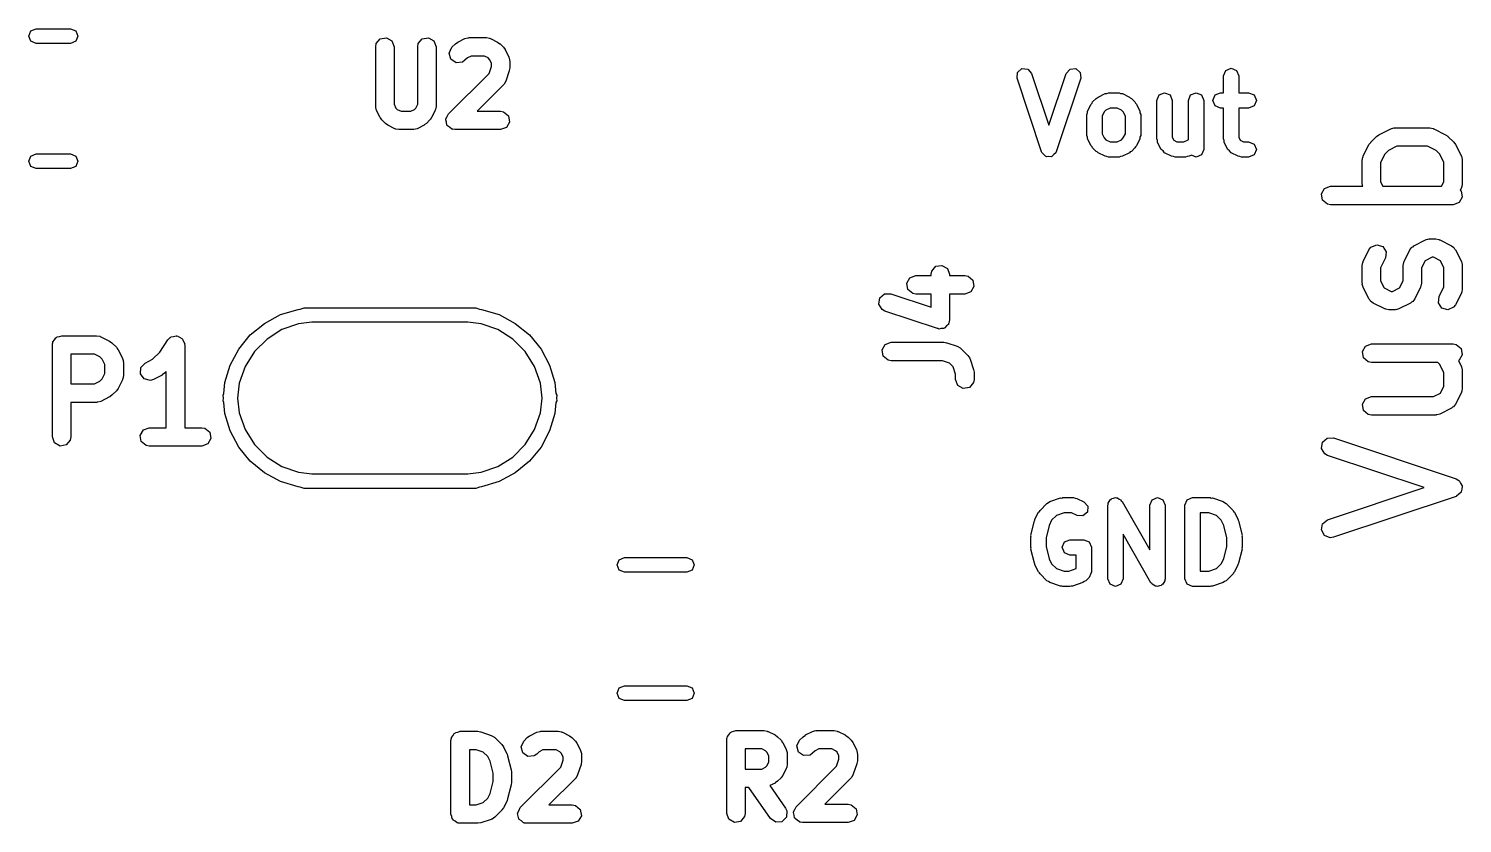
# Model space of a CAD drawing. Extents: x 83.3 to 116.7, y -117 to -83.3.
# Drawn here: x 105.04 to 116.73, y -111.05 to -104.57 of the extents above; entities that cross this region are included whole.
import ezdxf

# ---------------------------------------------------------------- set-up
doc = ezdxf.new("R2010")
doc.units = 0
doc.layers.add('BLACK', color=7, linetype='CONTINUOUS')

msp = doc.modelspace()

# ---------------------------------------------------------------- linework, layer by layer
at = {"layer": 'BLACK', "linetype": 'CONTINUOUS'}
for p, q in [((105.039, -104.629), (105.057, -104.587)), ((105.057, -104.587), (105.099, -104.569)), ((105.099, -104.569), (105.38, -104.569)), ((105.38, -104.569), (105.423, -104.587)), ((105.423, -104.587), (105.44, -104.629)), ((105.057, -104.671), (105.039, -104.629)), ((105.099, -104.689), (105.057, -104.671)), ((105.38, -104.689), (105.099, -104.689)), ((105.423, -104.671), (105.38, -104.689)), ((105.44, -104.629), (105.423, -104.671)), ((107.868, -104.717), (107.872, -104.691)), ((107.868, -105.203), (107.868, -104.717)), ((107.872, -104.691), (107.905, -104.652)), ((107.905, -104.652), (107.956, -104.643)), ((107.956, -104.643), (108, -104.669)), ((108, -104.669), (108.018, -104.717)), ((108.018, -104.717), (108.018, -105.185)), ((108.211, -104.717), (108.215, -104.691)), ((108.211, -105.185), (108.211, -104.717)), ((108.215, -104.691), (108.248, -104.652)), ((108.248, -104.652), (108.299, -104.643)), ((108.299, -104.643), (108.343, -104.669)), ((108.343, -104.669), (108.361, -104.717)), ((108.361, -104.717), (108.361, -105.203)), ((108.468, -104.768), (108.49, -104.721)), ((108.49, -104.721), (108.518, -104.693)), ((108.518, -104.693), (108.537, -104.68)), ((108.537, -104.68), (108.538, -104.679)), ((108.538, -104.679), (108.595, -104.65)), ((108.595, -104.65), (108.62, -104.643)), ((108.62, -104.643), (108.624, -104.644)), ((108.624, -104.644), (108.629, -104.642)), ((108.629, -104.642), (108.771, -104.642)), ((108.771, -104.642), (108.797, -104.647)), ((108.797, -104.647), (108.801, -104.649)), ((108.801, -104.649), (108.805, -104.65)), ((108.805, -104.65), (108.862, -104.679)), ((108.862, -104.679), (108.88, -104.692)), ((108.88, -104.692), (108.882, -104.693)), ((108.882, -104.693), (108.91, -104.721)), ((108.91, -104.721), (108.923, -104.74)), ((108.481, -104.817), (108.468, -104.768)), ((108.523, -104.847), (108.481, -104.817)), ((108.596, -104.827), (108.575, -104.842)), ((108.616, -104.807), (108.596, -104.827)), ((108.646, -104.792), (108.616, -104.807)), ((108.754, -104.792), (108.646, -104.792)), ((108.784, -104.807), (108.754, -104.792)), ((108.796, -104.819), (108.784, -104.807)), ((108.811, -104.849), (108.796, -104.819)), ((108.923, -104.74), (108.924, -104.741)), ((108.924, -104.741), (108.953, -104.798)), ((108.953, -104.798), (108.96, -104.823)), ((108.96, -104.823), (108.959, -104.827)), ((108.959, -104.827), (108.961, -104.831)), ((108.961, -104.831), (108.961, -104.889)), ((108.461, -105.264), (108.792, -104.934)), ((108.575, -104.842), (108.523, -104.847)), ((108.792, -104.934), (108.811, -104.876)), ((108.811, -104.876), (108.811, -104.849)), ((108.957, -104.912), (108.928, -104.998)), ((108.961, -104.889), (108.957, -104.911)), ((108.957, -104.911), (108.957, -104.912)), ((113.097, -104.973), (113.101, -104.926)), ((113.101, -104.926), (113.137, -104.894)), ((113.137, -104.894), (113.184, -104.898)), ((113.184, -104.898), (113.216, -104.934)), ((113.216, -104.934), (113.356, -105.356)), ((113.356, -105.356), (113.497, -104.934)), ((113.497, -104.934), (113.529, -104.898)), ((113.529, -104.898), (113.576, -104.894)), ((113.576, -104.894), (113.612, -104.926)), ((113.612, -104.926), (113.616, -104.973)), ((114.78, -104.954), (114.798, -104.909)), ((114.78, -105.091), (114.78, -104.954)), ((114.798, -104.909), (114.842, -104.891)), ((114.842, -104.891), (114.886, -104.909)), ((114.886, -104.909), (114.905, -104.954)), ((114.905, -104.954), (114.905, -105.091)), ((108.91, -105.027), (108.695, -105.242)), ((108.912, -105.023), (108.91, -105.027)), ((108.916, -105.021), (108.912, -105.023)), ((108.928, -104.998), (108.916, -105.021)), ((113.297, -105.573), (113.097, -104.973)), ((113.616, -104.973), (113.416, -105.573)), ((108.018, -105.185), (108.033, -105.216)), ((108.196, -105.216), (108.211, -105.185)), ((113.672, -105.24), (113.701, -105.183)), ((113.701, -105.183), (113.708, -105.176)), ((113.708, -105.176), (113.712, -105.166)), ((113.712, -105.166), (113.741, -105.138)), ((113.741, -105.138), (113.75, -105.134)), ((113.75, -105.134), (113.757, -105.126)), ((113.757, -105.126), (113.814, -105.098)), ((113.814, -105.098), (113.829, -105.097)), ((113.829, -105.097), (113.842, -105.091)), ((113.842, -105.091), (113.928, -105.091)), ((113.928, -105.091), (113.941, -105.097)), ((113.941, -105.097), (113.956, -105.098)), ((113.956, -105.098), (114.013, -105.126)), ((114.013, -105.126), (114.02, -105.134)), ((114.02, -105.134), (114.029, -105.138)), ((114.029, -105.138), (114.058, -105.166)), ((114.058, -105.166), (114.062, -105.176)), ((114.062, -105.176), (114.07, -105.183)), ((114.07, -105.183), (114.098, -105.24)), ((114.237, -105.154), (114.255, -105.109)), ((114.237, -105.468), (114.237, -105.154)), ((114.255, -105.109), (114.299, -105.091)), ((114.299, -105.091), (114.344, -105.109)), ((114.344, -105.109), (114.362, -105.154)), ((114.362, -105.154), (114.362, -105.453)), ((114.494, -105.154), (114.512, -105.109)), ((114.494, -105.471), (114.494, -105.154)), ((114.512, -105.109), (114.556, -105.091)), ((114.556, -105.091), (114.601, -105.109)), ((114.601, -105.109), (114.619, -105.154)), ((114.619, -105.154), (114.619, -105.554)), ((114.694, -105.154), (114.712, -105.109)), ((114.712, -105.198), (114.694, -105.154)), ((114.712, -105.109), (114.756, -105.091)), ((114.756, -105.091), (114.78, -105.091)), ((114.905, -105.091), (114.985, -105.091)), ((114.985, -105.091), (115.029, -105.109)), ((115.029, -105.109), (115.048, -105.154)), ((115.048, -105.154), (115.029, -105.198)), ((107.869, -105.207), (107.868, -105.203)), ((107.868, -105.211), (107.869, -105.207)), ((107.876, -105.236), (107.868, -105.211)), ((107.904, -105.293), (107.876, -105.236)), ((107.906, -105.295), (107.904, -105.293)), ((107.918, -105.313), (107.906, -105.295)), ((108.033, -105.216), (108.044, -105.227)), ((108.044, -105.227), (108.075, -105.242)), ((108.075, -105.242), (108.154, -105.242)), ((108.154, -105.242), (108.184, -105.227)), ((108.184, -105.227), (108.196, -105.216)), ((108.324, -105.293), (108.311, -105.311)), ((108.353, -105.236), (108.324, -105.293)), ((108.356, -105.228), (108.353, -105.232)), ((108.353, -105.232), (108.353, -105.236)), ((108.361, -105.203), (108.356, -105.228)), ((108.44, -105.304), (108.452, -105.284)), ((108.441, -105.307), (108.44, -105.304)), ((108.44, -105.311), (108.441, -105.307)), ((108.452, -105.284), (108.461, -105.264)), ((108.695, -105.242), (108.886, -105.242)), ((108.886, -105.242), (108.911, -105.247)), ((108.911, -105.247), (108.951, -105.28)), ((108.951, -105.28), (108.96, -105.33)), ((113.665, -105.268), (113.671, -105.254)), ((113.665, -105.439), (113.665, -105.268)), ((113.671, -105.254), (113.672, -105.24)), ((113.808, -105.248), (113.79, -105.283)), ((113.79, -105.283), (113.79, -105.425)), ((113.822, -105.233), (113.808, -105.248)), ((113.857, -105.216), (113.822, -105.233)), ((113.913, -105.216), (113.857, -105.216)), ((113.948, -105.233), (113.913, -105.216)), ((113.962, -105.248), (113.948, -105.233)), ((113.98, -105.283), (113.962, -105.248)), ((113.98, -105.425), (113.98, -105.283)), ((114.098, -105.24), (114.099, -105.254)), ((114.099, -105.254), (114.105, -105.268)), ((114.105, -105.268), (114.105, -105.439)), ((114.756, -105.216), (114.712, -105.198)), ((114.78, -105.216), (114.756, -105.216)), ((114.78, -105.468), (114.78, -105.216)), ((114.985, -105.216), (114.905, -105.216)), ((114.905, -105.216), (114.905, -105.453)), ((115.029, -105.198), (114.985, -105.216)), ((107.947, -105.342), (107.918, -105.313)), ((107.948, -105.342), (107.947, -105.342)), ((107.966, -105.356), (107.948, -105.342)), ((108.024, -105.384), (107.966, -105.356)), ((108.028, -105.385), (108.024, -105.384)), ((108.031, -105.388), (108.028, -105.385)), ((108.057, -105.392), (108.031, -105.388)), ((108.171, -105.392), (108.057, -105.392)), ((108.176, -105.391), (108.171, -105.392)), ((108.18, -105.392), (108.176, -105.391)), ((108.205, -105.384), (108.18, -105.392)), ((108.262, -105.356), (108.205, -105.384)), ((108.263, -105.354), (108.262, -105.356)), ((108.282, -105.342), (108.263, -105.354)), ((108.31, -105.313), (108.282, -105.342)), ((108.311, -105.311), (108.31, -105.313)), ((108.445, -105.332), (108.44, -105.311)), ((108.449, -105.355), (108.445, -105.332)), ((108.452, -105.357), (108.449, -105.355)), ((108.453, -105.36), (108.452, -105.357)), ((108.471, -105.373), (108.453, -105.36)), ((108.489, -105.388), (108.471, -105.373)), ((108.493, -105.388), (108.489, -105.388)), ((108.495, -105.39), (108.493, -105.388)), ((108.498, -105.389), (108.495, -105.39)), ((108.514, -105.392), (108.498, -105.389)), ((108.886, -105.392), (108.514, -105.392)), ((108.934, -105.375), (108.886, -105.392)), ((108.96, -105.33), (108.934, -105.375)), ((113.79, -105.425), (113.808, -105.459)), ((113.962, -105.459), (113.98, -105.425)), ((116.047, -105.433), (116.143, -105.385)), ((116.143, -105.385), (116.168, -105.378)), ((116.168, -105.378), (116.172, -105.379)), ((116.172, -105.379), (116.176, -105.377)), ((116.176, -105.377), (116.462, -105.377)), ((116.462, -105.377), (116.488, -105.382)), ((116.488, -105.382), (116.491, -105.385)), ((116.491, -105.385), (116.495, -105.385)), ((116.495, -105.385), (116.591, -105.433)), ((113.671, -105.453), (113.665, -105.439)), ((113.672, -105.467), (113.671, -105.453)), ((113.701, -105.524), (113.672, -105.467)), ((113.708, -105.531), (113.701, -105.524)), ((113.712, -105.541), (113.708, -105.531)), ((113.741, -105.569), (113.712, -105.541)), ((113.808, -105.459), (113.822, -105.474)), ((113.822, -105.474), (113.857, -105.491)), ((113.857, -105.491), (113.913, -105.491)), ((113.913, -105.491), (113.948, -105.474)), ((113.948, -105.474), (113.962, -105.459)), ((114.058, -105.541), (114.029, -105.569)), ((114.062, -105.531), (114.058, -105.541)), ((114.07, -105.524), (114.062, -105.531)), ((114.098, -105.467), (114.07, -105.524)), ((114.099, -105.453), (114.098, -105.467)), ((114.105, -105.439), (114.099, -105.453)), ((114.242, -105.481), (114.237, -105.468)), ((114.243, -105.496), (114.242, -105.481)), ((114.272, -105.553), (114.243, -105.496)), ((114.362, -105.453), (114.374, -105.478)), ((114.374, -105.478), (114.4, -105.491)), ((114.4, -105.491), (114.456, -105.491)), ((114.456, -105.491), (114.491, -105.474)), ((114.491, -105.474), (114.494, -105.471)), ((114.785, -105.481), (114.78, -105.468)), ((114.786, -105.496), (114.785, -105.481)), ((114.815, -105.553), (114.786, -105.496)), ((114.905, -105.453), (114.917, -105.478)), ((114.917, -105.478), (114.943, -105.491)), ((114.943, -105.491), (114.985, -105.491)), ((114.985, -105.491), (115.029, -105.509)), ((115.029, -105.509), (115.048, -105.554)), ((115.919, -105.609), (115.966, -105.514)), ((115.966, -105.514), (115.98, -105.496)), ((115.98, -105.495), (116.028, -105.447)), ((115.98, -105.496), (115.98, -105.495)), ((116.028, -105.447), (116.046, -105.434)), ((116.046, -105.434), (116.047, -105.433)), ((116.194, -105.527), (116.125, -105.562)), ((116.444, -105.527), (116.194, -105.527)), ((116.513, -105.562), (116.444, -105.527)), ((116.591, -105.433), (116.609, -105.446)), ((116.609, -105.446), (116.61, -105.447)), ((116.61, -105.447), (116.658, -105.495)), ((116.658, -105.495), (116.671, -105.513)), ((116.671, -105.513), (116.672, -105.514)), ((116.672, -105.514), (116.719, -105.609)), ((105.039, -105.649), (105.057, -105.607)), ((105.057, -105.691), (105.039, -105.649)), ((105.057, -105.607), (105.099, -105.589)), ((105.099, -105.589), (105.38, -105.589)), ((105.38, -105.589), (105.423, -105.607)), ((105.423, -105.607), (105.44, -105.649)), ((105.44, -105.649), (105.423, -105.691)), ((113.3, -105.577), (113.297, -105.573)), ((113.301, -105.581), (113.3, -105.577)), ((113.316, -105.594), (113.301, -105.581)), ((113.329, -105.609), (113.316, -105.594)), ((113.333, -105.61), (113.329, -105.609)), ((113.337, -105.613), (113.333, -105.61)), ((113.356, -105.611), (113.337, -105.613)), ((113.376, -105.613), (113.356, -105.611)), ((113.38, -105.61), (113.376, -105.613)), ((113.384, -105.609), (113.38, -105.61)), ((113.397, -105.594), (113.384, -105.609)), ((113.412, -105.581), (113.397, -105.594)), ((113.413, -105.577), (113.412, -105.581)), ((113.416, -105.573), (113.413, -105.577)), ((113.75, -105.573), (113.741, -105.569)), ((113.757, -105.581), (113.75, -105.573)), ((113.814, -105.609), (113.757, -105.581)), ((113.829, -105.61), (113.814, -105.609)), ((113.842, -105.616), (113.829, -105.61)), ((113.928, -105.616), (113.842, -105.616)), ((113.941, -105.61), (113.928, -105.616)), ((113.956, -105.609), (113.941, -105.61)), ((114.013, -105.581), (113.956, -105.609)), ((114.02, -105.573), (114.013, -105.581)), ((114.029, -105.569), (114.02, -105.573)), ((114.287, -105.566), (114.272, -105.553)), ((114.3, -105.581), (114.287, -105.566)), ((114.357, -105.609), (114.3, -105.581)), ((114.372, -105.61), (114.357, -105.609)), ((114.385, -105.616), (114.372, -105.61)), ((114.471, -105.616), (114.385, -105.616)), ((114.484, -105.61), (114.471, -105.616)), ((114.499, -105.609), (114.484, -105.61)), ((114.518, -105.6), (114.499, -105.609)), ((114.556, -105.616), (114.518, -105.6)), ((114.601, -105.598), (114.556, -105.616)), ((114.619, -105.554), (114.601, -105.598)), ((114.83, -105.566), (114.815, -105.553)), ((114.843, -105.581), (114.83, -105.566)), ((114.9, -105.609), (114.843, -105.581)), ((114.914, -105.61), (114.9, -105.609)), ((114.928, -105.616), (114.914, -105.61)), ((114.985, -105.616), (114.928, -105.616)), ((115.029, -105.598), (114.985, -105.616)), ((115.048, -105.554), (115.029, -105.598)), ((115.911, -105.643), (115.915, -105.617)), ((115.911, -105.833), (115.911, -105.643)), ((115.915, -105.617), (115.918, -105.614)), ((115.918, -105.614), (115.919, -105.609)), ((116.095, -105.592), (116.061, -105.661)), ((116.125, -105.562), (116.095, -105.592)), ((116.543, -105.592), (116.513, -105.562)), ((116.577, -105.661), (116.543, -105.592)), ((116.719, -105.609), (116.727, -105.634)), ((116.727, -105.634), (116.726, -105.639)), ((116.726, -105.639), (116.727, -105.643)), ((116.727, -105.643), (116.727, -105.833)), ((105.099, -105.709), (105.057, -105.691)), ((105.38, -105.709), (105.099, -105.709)), ((105.423, -105.691), (105.38, -105.709)), ((116.061, -105.661), (116.061, -105.816)), ((116.577, -105.816), (116.577, -105.661)), ((115.579, -105.916), (115.604, -105.871)), ((115.604, -105.871), (115.652, -105.854)), ((115.652, -105.854), (115.915, -105.854)), ((115.912, -105.838), (115.911, -105.833)), ((115.911, -105.842), (115.912, -105.838)), ((115.915, -105.854), (115.911, -105.842)), ((116.061, -105.816), (116.08, -105.854)), ((116.08, -105.854), (116.558, -105.854)), ((116.558, -105.854), (116.577, -105.816)), ((116.719, -105.867), (116.71, -105.885)), ((116.71, -105.885), (116.717, -105.891)), ((116.717, -105.891), (116.726, -105.942)), ((116.72, -105.862), (116.719, -105.867)), ((116.723, -105.859), (116.72, -105.862)), ((116.727, -105.833), (116.723, -105.859)), ((115.587, -105.966), (115.579, -105.916)), ((115.627, -105.999), (115.587, -105.966)), ((115.652, -106.004), (115.627, -105.999)), ((116.652, -106.004), (115.652, -106.004)), ((116.701, -105.986), (116.652, -106.004)), ((116.726, -105.942), (116.701, -105.986)), ((115.966, -106.371), (115.982, -106.35)), ((115.982, -106.35), (116.029, -106.33)), ((116.029, -106.33), (116.078, -106.345)), ((116.078, -106.345), (116.106, -106.387)), ((116.3, -106.371), (116.315, -106.35)), ((116.315, -106.35), (116.325, -106.346)), ((116.325, -106.346), (116.333, -106.338)), ((116.333, -106.338), (116.428, -106.29)), ((116.428, -106.29), (116.453, -106.283)), ((116.453, -106.283), (116.458, -106.284)), ((116.458, -106.284), (116.462, -106.282)), ((116.462, -106.282), (116.51, -106.282)), ((116.51, -106.282), (116.535, -106.287)), ((116.535, -106.287), (116.539, -106.29)), ((116.539, -106.29), (116.543, -106.29)), ((116.543, -106.29), (116.638, -106.338)), ((116.638, -106.338), (116.659, -106.353)), ((116.659, -106.353), (116.664, -106.364)), ((115.911, -106.5), (115.915, -106.474)), ((115.915, -106.474), (115.918, -106.471)), ((115.918, -106.471), (115.919, -106.466)), ((115.919, -106.466), (115.966, -106.371)), ((116.1, -106.438), (116.061, -106.518)), ((116.106, -106.387), (116.1, -106.438)), ((116.244, -106.5), (116.249, -106.474)), ((116.249, -106.474), (116.251, -106.471)), ((116.251, -106.471), (116.252, -106.466)), ((116.252, -106.466), (116.3, -106.371)), ((116.423, -106.461), (116.394, -106.518)), ((116.48, -106.432), (116.423, -106.461)), ((116.492, -106.432), (116.48, -106.432)), ((116.549, -106.461), (116.492, -106.432)), ((116.577, -106.518), (116.549, -106.461)), ((116.664, -106.364), (116.672, -106.371)), ((116.672, -106.371), (116.719, -106.466)), ((116.719, -106.466), (116.727, -106.491)), ((112.223, -106.6), (112.271, -106.582)), ((112.271, -106.582), (112.396, -106.582)), ((112.396, -106.571), (112.401, -106.546)), ((112.396, -106.582), (112.396, -106.571)), ((112.401, -106.546), (112.434, -106.506)), ((112.434, -106.506), (112.484, -106.498)), ((112.484, -106.498), (112.529, -106.523)), ((112.529, -106.523), (112.546, -106.571)), ((112.546, -106.571), (112.546, -106.582)), ((112.546, -106.582), (112.671, -106.582)), ((112.671, -106.582), (112.697, -106.587)), ((112.697, -106.587), (112.736, -106.62)), ((115.911, -106.643), (115.911, -106.5)), ((116.061, -106.518), (116.061, -106.625)), ((116.244, -106.625), (116.244, -106.5)), ((116.394, -106.518), (116.394, -106.643)), ((116.577, -106.673), (116.577, -106.518)), ((116.727, -106.491), (116.726, -106.496)), ((116.726, -106.496), (116.727, -106.5)), ((116.727, -106.5), (116.727, -106.69)), ((112.198, -106.644), (112.223, -106.6)), ((112.206, -106.695), (112.198, -106.644)), ((112.246, -106.728), (112.206, -106.695)), ((112.745, -106.67), (112.72, -106.715)), ((112.736, -106.62), (112.745, -106.67)), ((115.912, -106.647), (115.911, -106.643)), ((115.911, -106.651), (115.912, -106.647)), ((115.919, -106.676), (115.911, -106.651)), ((115.966, -106.772), (115.919, -106.676)), ((116.061, -106.625), (116.089, -106.682)), ((116.089, -106.682), (116.146, -106.711)), ((116.146, -106.711), (116.158, -106.711)), ((116.158, -106.711), (116.216, -106.682)), ((116.216, -106.682), (116.244, -106.625)), ((116.386, -106.676), (116.339, -106.772)), ((116.387, -106.672), (116.386, -106.676)), ((116.39, -106.669), (116.387, -106.672)), ((116.394, -106.643), (116.39, -106.669)), ((116.538, -106.752), (116.577, -106.673)), ((116.727, -106.69), (116.723, -106.716)), ((111.969, -106.815), (111.977, -106.764)), ((111.996, -106.859), (111.969, -106.815)), ((111.977, -106.764), (112.015, -106.73)), ((112.015, -106.73), (112.067, -106.729)), ((112.067, -106.729), (112.396, -106.839)), ((112.271, -106.732), (112.246, -106.728)), ((112.396, -106.732), (112.271, -106.732)), ((112.396, -106.839), (112.396, -106.732)), ((112.671, -106.732), (112.546, -106.732)), ((112.546, -106.732), (112.546, -106.943)), ((112.72, -106.715), (112.671, -106.732)), ((115.974, -106.779), (115.966, -106.772)), ((115.979, -106.79), (115.974, -106.779)), ((116, -106.805), (115.979, -106.79)), ((116.095, -106.853), (116, -106.805)), ((116.305, -106.805), (116.21, -106.853)), ((116.313, -106.797), (116.305, -106.805)), ((116.323, -106.793), (116.313, -106.797)), ((116.339, -106.772), (116.323, -106.793)), ((116.532, -106.803), (116.538, -106.752)), ((116.56, -106.846), (116.532, -106.803)), ((116.672, -106.819), (116.656, -106.84)), ((116.719, -106.724), (116.672, -106.819)), ((116.72, -106.72), (116.719, -106.724)), ((116.723, -106.716), (116.72, -106.72)), ((106.961, -106.971), (107.093, -106.9)), ((107.093, -106.9), (107.235, -106.857)), ((107.235, -106.857), (107.252, -106.855)), ((107.252, -106.855), (107.284, -106.843)), ((107.284, -106.843), (108.684, -106.843)), ((108.684, -106.843), (108.715, -106.855)), ((108.715, -106.855), (108.732, -106.857)), ((108.732, -106.857), (108.874, -106.9)), ((108.874, -106.9), (109.006, -106.971)), ((112.019, -106.871), (111.996, -106.859)), ((112.448, -107.014), (112.019, -106.871)), ((112.546, -106.943), (112.542, -106.969)), ((116.099, -106.853), (116.095, -106.853)), ((116.103, -106.856), (116.099, -106.853)), ((116.129, -106.861), (116.103, -106.856)), ((116.176, -106.861), (116.129, -106.861)), ((116.18, -106.859), (116.176, -106.861)), ((116.185, -106.86), (116.18, -106.859)), ((116.21, -106.853), (116.185, -106.86)), ((116.609, -106.861), (116.56, -106.846)), ((116.656, -106.84), (116.609, -106.861)), ((106.846, -107.065), (106.961, -106.971)), ((107.104, -107.022), (106.982, -107.099)), ((107.24, -106.975), (107.104, -107.022)), ((107.348, -106.962), (107.24, -106.975)), ((108.62, -106.962), (107.348, -106.962)), ((108.727, -106.975), (108.62, -106.962)), ((108.863, -107.022), (108.727, -106.975)), ((108.985, -107.099), (108.863, -107.022)), ((109.006, -106.971), (109.121, -107.065)), ((112.453, -107.014), (112.448, -107.014)), ((112.458, -107.017), (112.453, -107.014)), ((112.479, -107.013), (112.458, -107.017)), ((112.499, -107.013), (112.479, -107.013)), ((112.503, -107.009), (112.499, -107.013)), ((112.509, -107.008), (112.503, -107.009)), ((112.522, -106.992), (112.509, -107.008)), ((112.537, -106.979), (112.522, -106.992)), ((112.538, -106.973), (112.537, -106.979)), ((112.542, -106.969), (112.538, -106.973)), ((105.233, -107.147), (105.234, -107.137)), ((105.233, -107.897), (105.233, -107.147)), ((105.234, -107.134), (105.236, -107.131)), ((105.234, -107.137), (105.234, -107.134)), ((105.236, -107.131), (105.237, -107.121)), ((105.237, -107.121), (105.25, -107.106)), ((105.25, -107.106), (105.26, -107.089)), ((105.26, -107.089), (105.266, -107.087)), ((105.266, -107.087), (105.27, -107.082)), ((105.27, -107.082), (105.289, -107.078)), ((105.289, -107.078), (105.308, -107.072)), ((105.308, -107.072), (105.593, -107.072)), ((105.593, -107.072), (105.619, -107.076)), ((105.619, -107.076), (105.623, -107.079)), ((105.623, -107.079), (105.627, -107.08)), ((105.627, -107.08), (105.698, -107.115)), ((105.698, -107.115), (105.716, -107.129)), ((105.716, -107.129), (105.718, -107.129)), ((105.718, -107.129), (105.754, -107.165)), ((105.754, -107.165), (105.767, -107.184)), ((106.107, -107.206), (106.174, -107.105)), ((106.174, -107.105), (106.192, -107.086)), ((106.192, -107.086), (106.196, -107.085)), ((106.196, -107.085), (106.199, -107.082)), ((106.199, -107.082), (106.22, -107.078)), ((106.22, -107.078), (106.241, -107.072)), ((106.241, -107.072), (106.245, -107.074)), ((106.245, -107.074), (106.249, -107.073)), ((106.249, -107.073), (106.268, -107.084)), ((106.268, -107.084), (106.288, -107.093)), ((106.288, -107.093), (106.29, -107.096)), ((106.29, -107.096), (106.294, -107.099)), ((106.294, -107.099), (106.301, -107.119)), ((106.301, -107.119), (106.311, -107.139)), ((106.311, -107.139), (106.31, -107.143)), ((106.31, -107.143), (106.311, -107.147)), ((106.311, -107.147), (106.311, -107.822)), ((106.752, -107.18), (106.846, -107.065)), ((106.982, -107.099), (106.88, -107.201)), ((109.087, -107.201), (108.985, -107.099)), ((109.121, -107.065), (109.216, -107.18)), ((111.998, -107.187), (112.023, -107.143)), ((112.023, -107.143), (112.071, -107.125)), ((112.071, -107.125), (112.5, -107.125)), ((112.5, -107.125), (112.522, -107.129)), ((112.522, -107.129), (112.524, -107.129)), ((112.524, -107.129), (112.609, -107.157)), ((112.609, -107.157), (112.632, -107.17)), ((112.632, -107.17), (112.635, -107.174)), ((112.635, -107.174), (112.639, -107.176)), ((112.639, -107.176), (112.696, -107.233)), ((115.912, -107.201), (115.938, -107.157)), ((115.938, -107.157), (115.986, -107.139)), ((115.986, -107.139), (116.652, -107.139)), ((116.652, -107.139), (116.678, -107.144)), ((116.678, -107.144), (116.717, -107.177)), ((116.717, -107.177), (116.726, -107.227)), ((105.383, -107.222), (105.383, -107.465)), ((105.576, -107.222), (105.383, -107.222)), ((105.62, -107.244), (105.576, -107.222)), ((105.639, -107.263), (105.62, -107.244)), ((105.661, -107.307), (105.639, -107.263)), ((105.767, -107.184), (105.768, -107.185)), ((105.768, -107.185), (105.803, -107.256)), ((105.803, -107.256), (105.811, -107.281)), ((105.811, -107.281), (105.81, -107.285)), ((105.81, -107.285), (105.811, -107.29)), ((105.811, -107.29), (105.811, -107.397)), ((105.953, -107.331), (105.988, -107.294)), ((105.988, -107.294), (106.049, -107.264)), ((106.049, -107.264), (106.107, -107.206)), ((106.681, -107.312), (106.752, -107.18)), ((106.88, -107.201), (106.803, -107.323)), ((109.164, -107.323), (109.087, -107.201)), ((109.216, -107.18), (109.286, -107.312)), ((112.006, -107.237), (111.998, -107.187)), ((112.046, -107.27), (112.006, -107.237)), ((112.071, -107.275), (112.046, -107.27)), ((112.488, -107.275), (112.071, -107.275)), ((112.545, -107.294), (112.488, -107.275)), ((112.577, -107.326), (112.545, -107.294)), ((112.696, -107.233), (112.711, -107.254)), ((112.711, -107.254), (112.711, -107.258)), ((112.711, -107.258), (112.714, -107.262)), ((112.714, -107.262), (112.743, -107.348)), ((115.921, -107.252), (115.912, -107.201)), ((115.96, -107.285), (115.921, -107.252)), ((115.986, -107.289), (115.96, -107.285)), ((116.526, -107.289), (115.986, -107.289)), ((116.543, -107.306), (116.526, -107.289)), ((116.701, -107.272), (116.695, -107.274)), ((116.695, -107.274), (116.719, -107.324)), ((116.726, -107.227), (116.701, -107.272)), ((105.639, -107.424), (105.661, -107.379)), ((105.661, -107.379), (105.661, -107.307)), ((105.811, -107.397), (105.807, -107.422)), ((105.95, -107.382), (105.953, -107.331)), ((105.981, -107.424), (105.95, -107.382)), ((106.127, -107.392), (106.056, -107.428)), ((106.128, -107.391), (106.127, -107.392)), ((106.146, -107.378), (106.128, -107.391)), ((106.161, -107.364), (106.146, -107.378)), ((106.161, -107.822), (106.161, -107.364)), ((106.638, -107.454), (106.681, -107.312)), ((106.803, -107.323), (106.756, -107.459)), ((109.212, -107.459), (109.164, -107.323)), ((109.286, -107.312), (109.329, -107.454)), ((112.596, -107.384), (112.577, -107.326)), ((112.596, -107.429), (112.596, -107.384)), ((112.743, -107.348), (112.746, -107.37)), ((112.746, -107.37), (112.746, -107.371)), ((112.746, -107.371), (112.746, -107.429)), ((116.577, -107.375), (116.543, -107.306)), ((116.577, -107.482), (116.577, -107.375)), ((116.719, -107.324), (116.727, -107.349)), ((116.727, -107.349), (116.726, -107.353)), ((116.726, -107.353), (116.727, -107.357)), ((116.727, -107.357), (116.727, -107.5)), ((105.383, -107.465), (105.576, -107.465)), ((105.576, -107.465), (105.62, -107.442)), ((105.62, -107.442), (105.639, -107.424)), ((105.754, -107.521), (105.718, -107.557)), ((105.768, -107.502), (105.754, -107.52)), ((105.754, -107.52), (105.754, -107.521)), ((105.803, -107.43), (105.768, -107.502)), ((105.804, -107.426), (105.803, -107.43)), ((105.807, -107.422), (105.804, -107.426)), ((106.031, -107.436), (105.981, -107.424)), ((106.056, -107.428), (106.031, -107.436)), ((106.629, -107.543), (106.638, -107.454)), ((106.756, -107.459), (106.742, -107.58)), ((109.225, -107.58), (109.212, -107.459)), ((109.329, -107.454), (109.338, -107.543)), ((112.614, -107.477), (112.596, -107.429)), ((112.658, -107.502), (112.614, -107.477)), ((112.709, -107.494), (112.658, -107.502)), ((112.742, -107.454), (112.709, -107.494)), ((112.746, -107.429), (112.742, -107.454)), ((116.549, -107.539), (116.577, -107.482)), ((116.72, -107.529), (116.719, -107.534)), ((116.723, -107.526), (116.72, -107.529)), ((116.727, -107.5), (116.723, -107.526)), ((105.593, -107.615), (105.383, -107.615)), ((105.383, -107.615), (105.383, -107.897)), ((105.598, -107.613), (105.593, -107.615)), ((105.602, -107.614), (105.598, -107.613)), ((105.627, -107.607), (105.602, -107.614)), ((105.698, -107.571), (105.627, -107.607)), ((105.7, -107.57), (105.698, -107.571)), ((105.718, -107.557), (105.7, -107.57)), ((106.624, -107.557), (106.629, -107.543)), ((106.626, -107.58), (106.624, -107.557)), ((106.624, -107.557), (106.624, -107.557)), ((106.624, -107.602), (106.626, -107.58)), ((106.629, -107.616), (106.624, -107.602)), ((106.638, -107.706), (106.629, -107.616)), ((106.742, -107.58), (106.756, -107.701)), ((109.212, -107.701), (109.225, -107.58)), ((109.338, -107.617), (109.329, -107.706)), ((109.338, -107.543), (109.344, -107.557)), ((109.344, -107.602), (109.338, -107.617)), ((109.344, -107.557), (109.341, -107.58)), ((109.341, -107.58), (109.344, -107.602)), ((109.344, -107.602), (109.344, -107.602)), ((115.912, -107.63), (115.938, -107.585)), ((115.921, -107.68), (115.912, -107.63)), ((115.938, -107.585), (115.986, -107.568)), ((115.986, -107.568), (116.492, -107.568)), ((116.492, -107.568), (116.549, -107.539)), ((116.672, -107.629), (116.656, -107.65)), ((116.719, -107.534), (116.672, -107.629)), ((106.681, -107.848), (106.638, -107.706)), ((106.756, -107.701), (106.803, -107.837)), ((109.164, -107.837), (109.212, -107.701)), ((109.329, -107.706), (109.286, -107.848)), ((115.96, -107.713), (115.921, -107.68)), ((115.986, -107.718), (115.96, -107.713)), ((116.51, -107.718), (115.986, -107.718)), ((116.514, -107.716), (116.51, -107.718)), ((116.518, -107.717), (116.514, -107.716)), ((116.543, -107.71), (116.518, -107.717)), ((116.638, -107.662), (116.543, -107.71)), ((116.646, -107.654), (116.638, -107.662)), ((116.656, -107.65), (116.646, -107.654)), ((105.948, -107.884), (105.974, -107.839)), ((105.974, -107.839), (106.022, -107.822)), ((106.022, -107.822), (106.161, -107.822)), ((106.311, -107.822), (106.451, -107.822)), ((106.451, -107.822), (106.476, -107.826)), ((106.476, -107.826), (106.516, -107.859)), ((106.516, -107.859), (106.524, -107.91)), ((106.752, -107.98), (106.681, -107.848)), ((106.803, -107.837), (106.88, -107.959)), ((109.087, -107.959), (109.164, -107.837)), ((109.286, -107.848), (109.216, -107.98)), ((105.25, -107.945), (105.233, -107.897)), ((105.295, -107.971), (105.25, -107.945)), ((105.345, -107.962), (105.295, -107.971)), ((105.378, -107.922), (105.345, -107.962)), ((105.383, -107.897), (105.378, -107.922)), ((105.957, -107.934), (105.948, -107.884)), ((105.996, -107.967), (105.957, -107.934)), ((106.022, -107.972), (105.996, -107.967)), ((106.451, -107.972), (106.022, -107.972)), ((106.499, -107.954), (106.451, -107.972)), ((106.524, -107.91), (106.499, -107.954)), ((106.846, -108.095), (106.752, -107.98)), ((106.88, -107.959), (106.982, -108.061)), ((108.985, -108.061), (109.087, -107.959)), ((109.216, -107.98), (109.121, -108.095)), ((115.579, -107.991), (115.586, -107.94)), ((115.606, -108.035), (115.579, -107.991)), ((115.586, -107.94), (115.625, -107.906)), ((115.625, -107.906), (115.676, -107.905)), ((115.676, -107.905), (116.676, -108.238)), ((106.961, -108.189), (106.846, -108.095)), ((106.982, -108.061), (107.104, -108.138)), ((108.863, -108.138), (108.985, -108.061)), ((109.121, -108.095), (109.006, -108.189)), ((115.629, -108.047), (115.606, -108.035)), ((116.415, -108.31), (115.629, -108.047)), ((107.093, -108.26), (106.961, -108.189)), ((107.104, -108.138), (107.24, -108.185)), ((107.24, -108.185), (107.348, -108.197)), ((107.348, -108.197), (108.62, -108.197)), ((108.62, -108.197), (108.727, -108.185)), ((108.727, -108.185), (108.863, -108.138)), ((109.006, -108.189), (108.874, -108.26)), ((107.235, -108.303), (107.093, -108.26)), ((107.252, -108.305), (107.235, -108.303)), ((107.284, -108.317), (107.252, -108.305)), ((108.584, -108.317), (107.284, -108.317)), ((108.684, -108.317), (108.584, -108.317)), ((108.584, -108.317), (108.584, -108.318)), ((108.584, -108.318), (108.584, -108.317)), ((108.715, -108.305), (108.684, -108.317)), ((108.732, -108.303), (108.715, -108.305)), ((108.874, -108.26), (108.732, -108.303)), ((115.629, -108.572), (116.415, -108.31)), ((116.676, -108.238), (116.699, -108.251)), ((116.699, -108.251), (116.7, -108.253)), ((116.7, -108.253), (116.702, -108.253)), ((116.702, -108.253), (116.713, -108.274)), ((116.713, -108.274), (116.726, -108.294)), ((116.717, -108.347), (116.716, -108.349)), ((116.718, -108.345), (116.717, -108.347)), ((116.722, -108.322), (116.718, -108.345)), ((116.727, -108.299), (116.722, -108.322)), ((116.726, -108.294), (116.726, -108.297)), ((116.726, -108.297), (116.727, -108.299)), ((113.284, -108.495), (113.341, -108.438)), ((113.341, -108.438), (113.354, -108.432)), ((113.354, -108.432), (113.365, -108.423)), ((113.365, -108.423), (113.451, -108.394)), ((113.451, -108.394), (113.461, -108.395)), ((113.461, -108.395), (113.471, -108.391)), ((113.471, -108.391), (113.556, -108.391)), ((113.556, -108.391), (113.57, -108.397)), ((113.57, -108.397), (113.584, -108.398)), ((113.584, -108.398), (113.642, -108.426)), ((113.642, -108.426), (113.673, -108.462)), ((113.673, -108.462), (113.67, -108.51)), ((113.837, -108.454), (113.84, -108.446)), ((113.837, -109.054), (113.837, -108.454)), ((113.839, -108.437), (113.849, -108.424)), ((113.84, -108.446), (113.839, -108.437)), ((113.849, -108.424), (113.855, -108.409)), ((113.855, -108.409), (113.863, -108.406)), ((113.863, -108.406), (113.868, -108.399)), ((113.868, -108.399), (113.884, -108.397)), ((113.884, -108.397), (113.899, -108.391)), ((113.899, -108.391), (113.907, -108.394)), ((113.907, -108.394), (113.916, -108.393)), ((113.916, -108.393), (113.929, -108.403)), ((113.929, -108.403), (113.944, -108.409)), ((113.944, -108.409), (113.947, -108.417)), ((113.947, -108.417), (113.954, -108.423)), ((113.954, -108.423), (114.18, -108.818)), ((114.18, -108.454), (114.198, -108.409)), ((114.18, -108.818), (114.18, -108.454)), ((114.198, -108.409), (114.242, -108.391)), ((114.242, -108.391), (114.286, -108.409)), ((114.286, -108.409), (114.305, -108.454)), ((114.305, -108.454), (114.305, -109.054)), ((114.465, -108.454), (114.484, -108.409)), ((114.465, -109.054), (114.465, -108.454)), ((114.484, -108.409), (114.528, -108.391)), ((114.528, -108.391), (114.671, -108.391)), ((114.671, -108.391), (114.68, -108.395)), ((114.68, -108.395), (114.691, -108.394)), ((114.691, -108.394), (114.776, -108.423)), ((114.776, -108.423), (114.787, -108.432)), ((114.787, -108.432), (114.801, -108.438)), ((114.801, -108.438), (114.858, -108.495)), ((116.676, -108.381), (115.676, -108.714)), ((116.678, -108.379), (116.676, -108.381)), ((116.68, -108.379), (116.678, -108.379)), ((116.698, -108.364), (116.68, -108.379)), ((116.716, -108.349), (116.698, -108.364)), ((113.21, -108.696), (113.239, -108.581)), ((113.239, -108.581), (113.243, -108.576)), ((113.243, -108.568), (113.272, -108.511)), ((113.243, -108.576), (113.243, -108.568)), ((113.272, -108.511), (113.28, -108.505)), ((113.28, -108.505), (113.284, -108.495)), ((113.379, -108.576), (113.358, -108.618)), ((113.419, -108.537), (113.379, -108.576)), ((113.481, -108.516), (113.419, -108.537)), ((113.542, -108.516), (113.481, -108.516)), ((113.586, -108.538), (113.542, -108.516)), ((113.633, -108.541), (113.586, -108.538)), ((113.67, -108.51), (113.633, -108.541)), ((114.59, -108.516), (114.59, -108.991)), ((114.661, -108.516), (114.59, -108.516)), ((114.723, -108.537), (114.661, -108.516)), ((114.762, -108.576), (114.723, -108.537)), ((114.783, -108.618), (114.762, -108.576)), ((114.858, -108.495), (114.862, -108.505)), ((114.862, -108.505), (114.87, -108.511)), ((114.87, -108.511), (114.898, -108.568)), ((114.898, -108.568), (114.899, -108.576)), ((114.899, -108.576), (114.903, -108.581)), ((114.903, -108.581), (114.931, -108.696)), ((115.588, -108.604), (115.629, -108.572)), ((113.211, -108.703), (113.21, -108.696)), ((113.358, -108.618), (113.333, -108.718)), ((114.188, -109.085), (113.962, -108.689)), ((113.962, -108.689), (113.962, -109.054)), ((114.808, -108.718), (114.783, -108.618)), ((114.931, -108.696), (114.93, -108.703)), ((115.578, -108.654), (115.588, -108.604)), ((115.603, -108.699), (115.578, -108.654)), ((113.208, -108.711), (113.211, -108.703)), ((113.208, -108.796), (113.208, -108.711)), ((113.211, -108.804), (113.208, -108.796)), ((113.21, -108.812), (113.211, -108.804)), ((113.239, -108.926), (113.21, -108.812)), ((113.333, -108.718), (113.333, -108.789)), ((113.333, -108.789), (113.358, -108.889)), ((113.465, -108.796), (113.484, -108.752)), ((113.484, -108.841), (113.465, -108.796)), ((113.484, -108.752), (113.528, -108.734)), ((113.528, -108.734), (113.642, -108.734)), ((113.642, -108.734), (113.686, -108.752)), ((113.686, -108.752), (113.705, -108.796)), ((113.705, -108.796), (113.705, -108.996)), ((114.783, -108.889), (114.808, -108.789)), ((114.808, -108.789), (114.808, -108.718)), ((114.931, -108.812), (114.903, -108.926)), ((114.93, -108.703), (114.933, -108.711)), ((114.933, -108.796), (114.93, -108.804)), ((114.93, -108.804), (114.931, -108.812)), ((114.933, -108.711), (114.933, -108.796)), ((115.65, -108.718), (115.603, -108.699)), ((115.676, -108.714), (115.65, -108.718)), ((109.836, -108.94), (109.853, -108.898)), ((109.853, -108.898), (109.896, -108.88)), ((109.896, -108.88), (110.405, -108.88)), ((110.405, -108.88), (110.447, -108.898)), ((110.447, -108.898), (110.465, -108.94)), ((113.243, -108.932), (113.239, -108.926)), ((113.243, -108.939), (113.243, -108.932)), ((113.358, -108.889), (113.379, -108.931)), ((113.379, -108.931), (113.419, -108.97)), ((113.528, -108.859), (113.484, -108.841)), ((113.58, -108.859), (113.528, -108.859)), ((113.58, -108.97), (113.58, -108.859)), ((114.723, -108.97), (114.762, -108.931)), ((114.762, -108.931), (114.783, -108.889)), ((114.899, -108.932), (114.898, -108.939)), ((114.903, -108.926), (114.899, -108.932)), ((109.853, -108.983), (109.836, -108.94)), ((109.896, -109), (109.853, -108.983)), ((110.405, -109), (109.896, -109)), ((110.447, -108.983), (110.405, -109)), ((110.465, -108.94), (110.447, -108.983)), ((113.272, -108.996), (113.243, -108.939)), ((113.28, -109.003), (113.272, -108.996)), ((113.284, -109.012), (113.28, -109.003)), ((113.341, -109.069), (113.284, -109.012)), ((113.419, -108.97), (113.481, -108.991)), ((113.481, -108.991), (113.518, -108.991)), ((113.518, -108.991), (113.58, -108.97)), ((113.686, -109.041), (113.658, -109.069)), ((113.699, -109.009), (113.686, -109.041)), ((113.705, -108.996), (113.699, -109.009)), ((114.59, -108.991), (114.661, -108.991)), ((114.661, -108.991), (114.723, -108.97)), ((114.858, -109.012), (114.801, -109.069)), ((114.862, -109.003), (114.858, -109.012)), ((114.87, -108.996), (114.862, -109.003)), ((114.898, -108.939), (114.87, -108.996)), ((113.354, -109.075), (113.341, -109.069)), ((113.365, -109.084), (113.354, -109.075)), ((113.451, -109.113), (113.365, -109.084)), ((113.461, -109.112), (113.451, -109.113)), ((113.471, -109.116), (113.461, -109.112)), ((113.528, -109.116), (113.471, -109.116)), ((113.537, -109.112), (113.528, -109.116)), ((113.548, -109.113), (113.537, -109.112)), ((113.633, -109.084), (113.548, -109.113)), ((113.644, -109.075), (113.633, -109.084)), ((113.658, -109.069), (113.644, -109.075)), ((113.855, -109.098), (113.837, -109.054)), ((113.899, -109.116), (113.855, -109.098)), ((113.944, -109.098), (113.899, -109.116)), ((113.962, -109.054), (113.944, -109.098)), ((114.195, -109.09), (114.188, -109.085)), ((114.198, -109.098), (114.195, -109.09)), ((114.213, -109.104), (114.198, -109.098)), ((114.226, -109.114), (114.213, -109.104)), ((114.234, -109.113), (114.226, -109.114)), ((114.242, -109.116), (114.234, -109.113)), ((114.257, -109.11), (114.242, -109.116)), ((114.273, -109.108), (114.257, -109.11)), ((114.278, -109.101), (114.273, -109.108)), ((114.286, -109.098), (114.278, -109.101)), ((114.293, -109.083), (114.286, -109.098)), ((114.302, -109.07), (114.293, -109.083)), ((114.305, -109.054), (114.301, -109.061)), ((114.301, -109.061), (114.302, -109.07)), ((114.484, -109.098), (114.465, -109.054)), ((114.528, -109.116), (114.484, -109.098)), ((114.671, -109.116), (114.528, -109.116)), ((114.68, -109.112), (114.671, -109.116)), ((114.691, -109.113), (114.68, -109.112)), ((114.776, -109.084), (114.691, -109.113)), ((114.787, -109.075), (114.776, -109.084)), ((114.801, -109.069), (114.787, -109.075)), ((109.836, -109.985), (109.853, -109.943)), ((109.853, -109.943), (109.896, -109.925)), ((109.896, -109.925), (110.405, -109.925)), ((110.405, -109.925), (110.447, -109.943)), ((110.447, -109.943), (110.465, -109.985)), ((109.853, -110.028), (109.836, -109.985)), ((109.896, -110.045), (109.853, -110.028)), ((110.405, -110.045), (109.896, -110.045)), ((110.447, -110.028), (110.405, -110.045)), ((110.465, -109.985), (110.447, -110.028)), ((108.487, -110.346), (108.499, -110.331)), ((108.499, -110.331), (108.509, -110.314)), ((108.509, -110.314), (108.515, -110.312)), ((108.515, -110.312), (108.52, -110.306)), ((108.52, -110.306), (108.539, -110.303)), ((108.539, -110.303), (108.557, -110.296)), ((108.557, -110.296), (108.7, -110.296)), ((108.7, -110.296), (108.722, -110.3)), ((108.722, -110.3), (108.724, -110.3)), ((108.724, -110.3), (108.809, -110.329)), ((108.809, -110.329), (108.832, -110.341)), ((109.104, -110.347), (109.122, -110.334)), ((109.122, -110.334), (109.124, -110.333)), ((109.124, -110.333), (109.181, -110.304)), ((109.181, -110.304), (109.206, -110.297)), ((109.206, -110.297), (109.21, -110.298)), ((109.21, -110.298), (109.214, -110.296)), ((109.214, -110.296), (109.357, -110.296)), ((109.357, -110.296), (109.383, -110.301)), ((109.383, -110.301), (109.386, -110.304)), ((109.386, -110.304), (109.391, -110.304)), ((109.391, -110.304), (109.448, -110.333)), ((109.448, -110.333), (109.466, -110.346)), ((110.735, -110.339), (110.747, -110.324)), ((110.747, -110.324), (110.757, -110.307)), ((110.757, -110.307), (110.764, -110.305)), ((110.764, -110.305), (110.768, -110.3)), ((110.768, -110.3), (110.787, -110.296)), ((110.787, -110.296), (110.805, -110.29)), ((110.805, -110.29), (111.034, -110.29)), ((111.034, -110.29), (111.06, -110.294)), ((111.06, -110.294), (111.063, -110.297)), ((111.063, -110.297), (111.067, -110.298)), ((111.067, -110.298), (111.125, -110.326)), ((111.125, -110.326), (111.143, -110.34)), ((111.352, -110.34), (111.371, -110.327)), ((111.371, -110.327), (111.372, -110.326)), ((111.372, -110.326), (111.429, -110.298)), ((111.429, -110.298), (111.454, -110.29)), ((111.454, -110.29), (111.458, -110.291)), ((111.458, -110.291), (111.463, -110.29)), ((111.463, -110.29), (111.605, -110.29)), ((111.605, -110.29), (111.631, -110.294)), ((111.631, -110.294), (111.634, -110.297)), ((111.634, -110.297), (111.639, -110.298)), ((111.639, -110.298), (111.696, -110.326)), ((111.696, -110.326), (111.714, -110.34)), ((108.482, -110.371), (108.484, -110.362)), ((108.482, -110.971), (108.482, -110.371)), ((108.483, -110.358), (108.485, -110.356)), ((108.484, -110.362), (108.483, -110.358)), ((108.485, -110.356), (108.487, -110.346)), ((108.632, -110.446), (108.632, -110.896)), ((108.688, -110.446), (108.632, -110.446)), ((108.745, -110.466), (108.688, -110.446)), ((108.832, -110.341), (108.835, -110.345)), ((108.835, -110.345), (108.839, -110.347)), ((108.839, -110.347), (108.896, -110.404)), ((108.896, -110.404), (108.909, -110.422)), ((108.909, -110.422), (108.91, -110.424)), ((108.91, -110.424), (108.939, -110.481)), ((109.054, -110.422), (109.076, -110.376)), ((109.067, -110.472), (109.054, -110.422)), ((109.076, -110.376), (109.104, -110.347)), ((109.232, -110.446), (109.202, -110.462)), ((109.339, -110.446), (109.232, -110.446)), ((109.37, -110.462), (109.339, -110.446)), ((109.466, -110.346), (109.467, -110.347)), ((109.467, -110.347), (109.496, -110.376)), ((109.496, -110.376), (109.509, -110.394)), ((109.509, -110.394), (109.51, -110.395)), ((109.51, -110.395), (109.539, -110.452)), ((110.73, -110.365), (110.732, -110.355)), ((110.73, -110.965), (110.73, -110.365)), ((110.732, -110.352), (110.733, -110.349)), ((110.732, -110.355), (110.732, -110.352)), ((110.733, -110.349), (110.735, -110.339)), ((110.88, -110.44), (110.88, -110.604)), ((111.016, -110.44), (110.88, -110.44)), ((111.047, -110.455), (111.016, -110.44)), ((111.143, -110.34), (111.144, -110.34)), ((111.144, -110.34), (111.173, -110.369)), ((111.173, -110.369), (111.186, -110.387)), ((111.186, -110.387), (111.187, -110.388)), ((111.187, -110.388), (111.215, -110.445)), ((111.215, -110.445), (111.223, -110.47)), ((111.302, -110.415), (111.324, -110.369)), ((111.315, -110.465), (111.302, -110.415)), ((111.324, -110.369), (111.352, -110.34)), ((111.48, -110.44), (111.45, -110.455)), ((111.588, -110.44), (111.48, -110.44)), ((111.618, -110.455), (111.588, -110.44)), ((111.714, -110.34), (111.716, -110.34)), ((111.716, -110.34), (111.744, -110.369)), ((111.744, -110.369), (111.757, -110.387)), ((111.757, -110.387), (111.758, -110.388)), ((111.758, -110.388), (111.787, -110.445)), ((111.787, -110.445), (111.794, -110.47)), ((108.781, -110.502), (108.745, -110.466)), ((108.801, -110.54), (108.781, -110.502)), ((108.825, -110.638), (108.801, -110.54)), ((108.939, -110.481), (108.942, -110.493)), ((108.942, -110.493), (108.944, -110.496)), ((108.944, -110.496), (108.973, -110.61)), ((109.109, -110.501), (109.067, -110.472)), ((109.16, -110.497), (109.109, -110.501)), ((109.182, -110.482), (109.16, -110.497)), ((109.202, -110.462), (109.182, -110.482)), ((109.381, -110.473), (109.37, -110.462)), ((109.377, -110.588), (109.396, -110.531)), ((109.396, -110.503), (109.381, -110.473)), ((109.396, -110.531), (109.396, -110.503)), ((109.543, -110.567), (109.514, -110.652)), ((109.539, -110.452), (109.546, -110.477)), ((109.546, -110.543), (109.543, -110.565)), ((109.543, -110.565), (109.543, -110.567)), ((109.546, -110.477), (109.545, -110.482)), ((109.545, -110.482), (109.546, -110.486)), ((109.546, -110.486), (109.546, -110.543)), ((111.058, -110.466), (111.047, -110.455)), ((111.073, -110.497), (111.058, -110.466)), ((111.058, -110.577), (111.073, -110.547)), ((111.073, -110.547), (111.073, -110.497)), ((111.223, -110.565), (111.219, -110.59)), ((111.223, -110.47), (111.222, -110.475)), ((111.222, -110.475), (111.223, -110.479)), ((111.223, -110.479), (111.223, -110.565)), ((111.357, -110.494), (111.315, -110.465)), ((111.409, -110.49), (111.357, -110.494)), ((111.43, -110.475), (111.409, -110.49)), ((111.45, -110.455), (111.43, -110.475)), ((111.629, -110.466), (111.618, -110.455)), ((111.626, -110.581), (111.645, -110.524)), ((111.645, -110.497), (111.629, -110.466)), ((111.645, -110.524), (111.645, -110.497)), ((111.791, -110.56), (111.762, -110.646)), ((111.795, -110.536), (111.791, -110.558)), ((111.791, -110.558), (111.791, -110.56)), ((111.794, -110.47), (111.793, -110.475)), ((111.793, -110.475), (111.795, -110.479)), ((111.795, -110.479), (111.795, -110.536)), ((108.825, -110.705), (108.825, -110.638)), ((108.973, -110.61), (108.974, -110.625)), ((108.974, -110.625), (108.975, -110.629)), ((108.975, -110.629), (108.975, -110.714)), ((109.047, -110.918), (109.377, -110.588)), ((109.496, -110.682), (109.281, -110.896)), ((109.498, -110.678), (109.496, -110.682)), ((109.502, -110.675), (109.498, -110.678)), ((109.514, -110.652), (109.502, -110.675)), ((110.88, -110.604), (111.016, -110.604)), ((111.016, -110.604), (111.047, -110.589)), ((111.047, -110.589), (111.058, -110.577)), ((111.173, -110.675), (111.144, -110.703)), ((111.187, -110.655), (111.173, -110.673)), ((111.173, -110.673), (111.173, -110.675)), ((111.215, -110.598), (111.187, -110.655)), ((111.216, -110.594), (111.215, -110.598)), ((111.219, -110.59), (111.216, -110.594)), ((111.295, -110.912), (111.626, -110.581)), ((111.744, -110.675), (111.529, -110.89)), ((111.746, -110.671), (111.744, -110.675)), ((111.75, -110.669), (111.746, -110.671)), ((111.762, -110.646), (111.75, -110.669)), ((108.781, -110.841), (108.801, -110.802)), ((108.801, -110.802), (108.825, -110.705)), ((108.973, -110.732), (108.944, -110.847)), ((108.975, -110.714), (108.972, -110.729)), ((108.972, -110.729), (108.973, -110.732)), ((110.909, -110.754), (110.88, -110.754)), ((110.88, -110.754), (110.88, -110.965)), ((111.087, -111.008), (110.909, -110.754)), ((111.125, -110.718), (111.082, -110.739)), ((111.082, -110.739), (111.21, -110.922)), ((111.126, -110.716), (111.125, -110.718)), ((111.144, -110.703), (111.126, -110.716)), ((108.632, -110.896), (108.688, -110.896)), ((108.688, -110.896), (108.745, -110.877)), ((108.745, -110.877), (108.781, -110.841)), ((108.91, -110.919), (108.897, -110.937)), ((108.939, -110.862), (108.91, -110.919)), ((108.944, -110.847), (108.939, -110.859)), ((108.939, -110.859), (108.939, -110.862)), ((109.037, -110.939), (109.047, -110.918)), ((109.281, -110.896), (109.471, -110.896)), ((109.471, -110.896), (109.497, -110.901)), ((109.497, -110.901), (109.536, -110.934)), ((111.286, -110.932), (111.295, -110.912)), ((111.529, -110.89), (111.72, -110.89)), ((111.72, -110.89), (111.745, -110.894)), ((111.745, -110.894), (111.785, -110.927)), ((108.489, -110.99), (108.482, -110.971)), ((108.492, -111.009), (108.489, -110.99)), ((108.497, -111.013), (108.492, -111.009)), ((108.5, -111.02), (108.497, -111.013)), ((108.517, -111.029), (108.5, -111.02)), ((108.531, -111.042), (108.517, -111.029)), ((108.809, -111.014), (108.724, -111.043)), ((108.813, -111.011), (108.809, -111.014)), ((108.817, -111.011), (108.813, -111.011)), ((108.839, -110.996), (108.817, -111.011)), ((108.896, -110.939), (108.839, -110.996)), ((108.897, -110.937), (108.896, -110.939)), ((109.025, -110.965), (109.027, -110.962)), ((109.031, -110.987), (109.025, -110.965)), ((109.026, -110.958), (109.037, -110.939)), ((109.027, -110.962), (109.026, -110.958)), ((109.035, -111.009), (109.031, -110.987)), ((109.038, -111.011), (109.035, -111.009)), ((109.039, -111.014), (109.038, -111.011)), ((109.057, -111.027), (109.039, -111.014)), ((109.074, -111.042), (109.057, -111.027)), ((109.52, -111.029), (109.471, -111.046)), ((109.545, -110.984), (109.52, -111.029)), ((109.536, -110.934), (109.545, -110.984)), ((110.748, -111.013), (110.73, -110.965)), ((110.792, -111.039), (110.748, -111.013)), ((110.843, -111.03), (110.792, -111.039)), ((110.876, -110.99), (110.843, -111.03)), ((110.88, -110.965), (110.876, -110.99)), ((111.129, -111.037), (111.087, -111.008)), ((111.18, -111.033), (111.129, -111.037)), ((111.216, -110.996), (111.18, -111.033)), ((111.21, -110.922), (111.221, -110.945)), ((111.221, -110.945), (111.216, -110.996)), ((111.274, -110.952), (111.286, -110.932)), ((111.275, -110.955), (111.274, -110.952)), ((111.274, -110.958), (111.275, -110.955)), ((111.279, -110.98), (111.274, -110.958)), ((111.283, -111.002), (111.279, -110.98)), ((111.286, -111.004), (111.283, -111.002)), ((111.287, -111.008), (111.286, -111.004)), ((111.305, -111.021), (111.287, -111.008)), ((111.323, -111.035), (111.305, -111.021)), ((111.327, -111.036), (111.323, -111.035)), ((111.329, -111.037), (111.327, -111.036)), ((111.768, -111.022), (111.72, -111.04)), ((111.794, -110.978), (111.768, -111.022)), ((111.785, -110.927), (111.794, -110.978)), ((108.541, -111.044), (108.531, -111.042)), ((108.544, -111.045), (108.541, -111.044)), ((108.547, -111.045), (108.544, -111.045)), ((108.557, -111.046), (108.547, -111.045)), ((108.7, -111.046), (108.557, -111.046)), ((108.702, -111.046), (108.7, -111.046)), ((108.724, -111.043), (108.702, -111.046)), ((109.079, -111.043), (109.074, -111.042)), ((109.081, -111.044), (109.079, -111.043)), ((109.084, -111.044), (109.081, -111.044)), ((109.1, -111.046), (109.084, -111.044)), ((109.471, -111.046), (109.1, -111.046)), ((111.332, -111.037), (111.329, -111.037)), ((111.348, -111.04), (111.332, -111.037)), ((111.72, -111.04), (111.348, -111.04))]:
    msp.add_line(p, q, dxfattribs=at)

doc.saveas('drawing.dxf')
